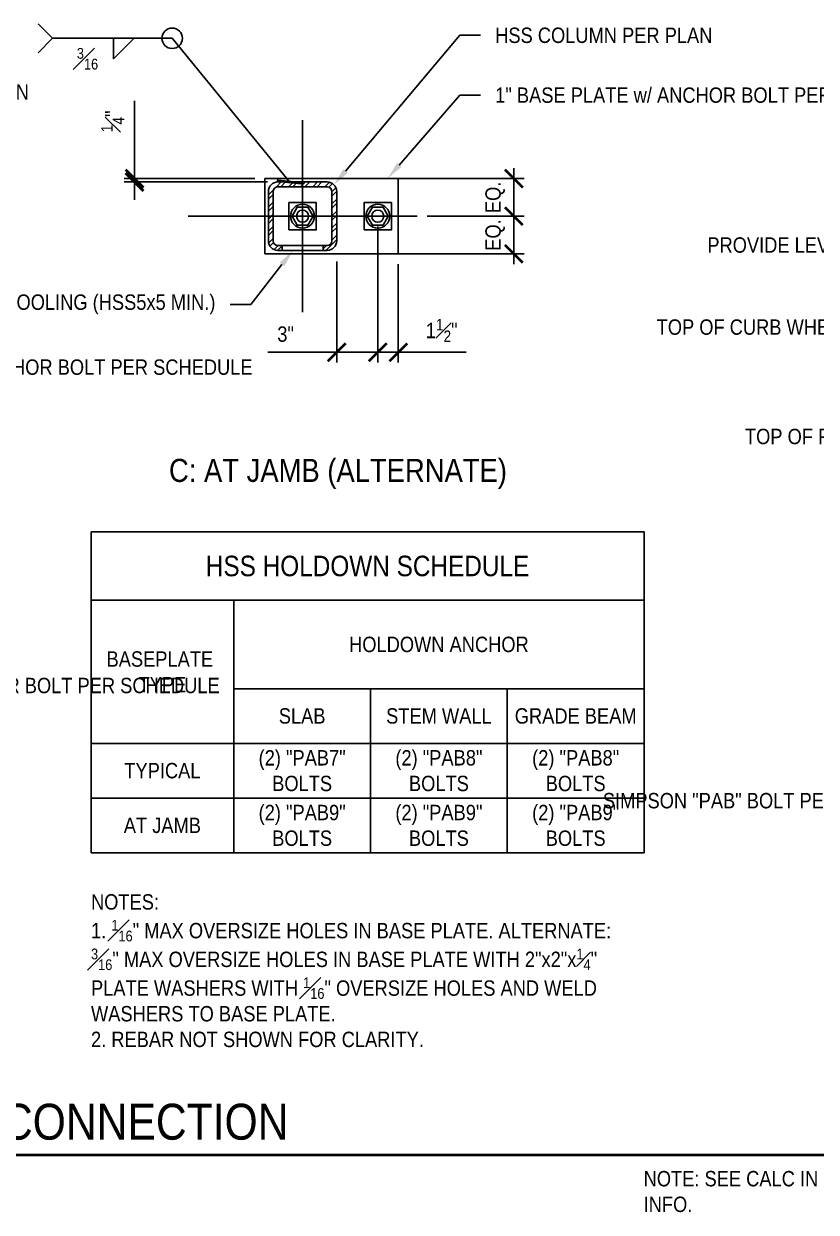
# Model space of a CAD drawing. Header units: inches. Extents: x -16404 to 14624, y -1591 to 16152.
# Drawn here: x 1417.2 to 1475.2, y 12296.3 to 12383.2 of the extents above; entities that cross this region are included whole.
import ezdxf
from ezdxf import colors
from ezdxf.entities.mleader import LeaderData, LeaderLine
from ezdxf.enums import TextEntityAlignment as Align
from ezdxf.math import Vec2, Vec3

# ---------------------------------------------------------------- set-up
doc = ezdxf.new("R2010")
doc.units = ezdxf.units.IN
doc.header["$LTSCALE"] = 24
doc.header["$MEASUREMENT"] = 0
doc.linetypes.add('CENTER4', pattern=[0.9975, 0.75, -0.06125, 0.125, -0.06125])
doc.layers.get('0').update_dxf_attribs({"linetype": 'CONTINUOUS'})
doc.layers.get('DefPoints').update_dxf_attribs({"color": 251, "linetype": 'CONTINUOUS'})
doc.layers.add('DESIGNER COMMENTS', color=221, linetype='CONTINUOUS', plot=False)
for name, color, linetype in [('S-ANNO-DIMS', 2, 'CONTINUOUS'), ('S-ANNO-NOTE', 4, 'CONTINUOUS'), ('S-SIMPSON', 2, 'CONTINUOUS'), ('S-STEEL', 4, 'CONTINUOUS')]:
    doc.layers.add(name, color=color, linetype=linetype)
doc.layers.add('S-HATCH1', color=1, linetype='CONTINUOUS', transparency=0.5)
doc.styles.add('Arial', font='arial.ttf', dxfattribs={"width": 0.85})
doc.dimstyles.new('DIM-12$0', dxfattribs={"dimscale": 12, "dimtxt": 0.09375, "dimasz": 0.109375, "dimexe": 0.0625, "dimexo": 0.0625, "dimgap": 0.0625, "dimtad": 1, "dimdec": 4, "dimzin": 11, "dimdsep": 46, "dimlunit": 4, "dimtxsty": 'Arial', "dimblk": 'ARCHTICK', "dimblk1": 'ARCHTICK', "dimblk2": 'ARCHTICK', "dimsah": 1, "dimcen": 0.125, "dimdle": 0.0625, "dimclrd": 256, "dimclre": 256, "dimclrt": 4, "dimadec": 0, "dimazin": 0, "dimtfac": 0.75, "dimtdec": 4, "dimtofl": 0, "dimtmove": 0, "dimatfit": 3, "dimldrblk": 'ARCHTICK', "dimfxl": 1, "dimfrac": 1, "dimtolj": 1, "dimtzin": 11, "dimarcsym": 0})
doc.dimstyles.new('DIM-12$7', dxfattribs={"dimscale": 12, "dimtxt": 0.09375, "dimasz": 0.125, "dimexe": 0.0625, "dimexo": 0.0625, "dimgap": 0.0625, "dimtad": 1, "dimdec": 4, "dimzin": 11, "dimdsep": 46, "dimlunit": 4, "dimtxsty": 'Arial', "dimblk": 'ARCHTICK', "dimcen": 0.125, "dimclrd": 256, "dimclre": 256, "dimclrt": 4, "dimadec": 0, "dimazin": 0, "dimtfac": 0.75, "dimtdec": 4, "dimtofl": 0, "dimtmove": 0, "dimatfit": 3, "dimldrblk": 'ARCHTICK', "dimfxl": 1, "dimfrac": 1, "dimtolj": 1, "dimtzin": 11, "dimarcsym": 0})

# ---------------------------------------------------------------- blocks, each defined once
blk = doc.blocks.new('*U1993')
at = {"const_width": 0.188}
blk.add_lwpolyline([(4.5, 0), (267.627, 0)], dxfattribs=at)
at = {"style": 'Arial', "width": 0.85}
for tag, p in [('DWG_TITLE_1', (7.5, 6.188)), ('DWG_TITLE_2', (7.5, 2.438))]:
    blk.add_attdef(tag, text='', height=2.625, dxfattribs=at).set_placement(p, align=Align.MIDDLE_LEFT)
blk.add_attdef('#', text='', height=3, dxfattribs=at).set_placement((0, 0), align=Align.MIDDLE_CENTER)
blk.add_attdef('SCALE', text='', height=1.125, dxfattribs=at).set_placement((266.502, -1.125), align=Align.TOP_RIGHT)
blk = doc.blocks.new('*T2662')
at = {"layer": 'S-ANNO-NOTE', "color": 6, "lineweight": -2, "transparency": 16777216}
for p, q in [((0, 0), (40.439, 0)), ((0, 0), (0, -23.462)), ((40.439, 0), (40.439, -23.462)), ((0, -23.462), (40.439, -23.462))]:
    blk.add_line(p, q, dxfattribs=at)
at = {"layer": 'S-ANNO-NOTE', "color": 4, "lineweight": -2, "transparency": 16777216}
blk.add_line((0, -5), (10.439, -5), dxfattribs=at)
at = {"layer": 'S-ANNO-NOTE', "color": 4, "transparency": 16777216}
blk.add_line((10.439, -5), (40.439, -5), dxfattribs=at)
at = {"layer": 'S-ANNO-NOTE', "color": 2, "lineweight": -2, "transparency": 16777216}
for p, q in [((10.439, -5), (10.439, -23.462)), ((10.439, -11.462), (40.439, -11.462)), ((20.439, -11.462), (20.439, -23.462)), ((30.439, -11.462), (30.439, -23.462)), ((0, -15.462), (40.439, -15.462)), ((0, -19.462), (40.439, -19.462))]:
    blk.add_line(p, q, dxfattribs=at)
at = {"layer": 'S-ANNO-NOTE', "color": 4, "transparency": 16777216, "attachment_point": 5, "style": 'Arial'}
for s, insert, char_height, width in [('{\\C256;HSS HOLDOWN SCHEDULE}', (20.22, -2.5), 1.5, 39.68803), ('HOLDOWN ANCHOR', (25.439, -8.231), 1.125, 29.2487), ('{\\C256;BASEPLATE  TYPE}', (5.22, -10.231), 1.125, 9.68803), ('SLAB', (15.439, -13.462), 1.125, 9.2487), ('STEM WALL', (25.439, -13.462), 1.125, 9.2487), ('GRADE BEAM', (35.439, -13.462), 1.125, 9.2487), ('(2) "PAB7" BOLTS', (15.439, -17.462), 1.125, 9.2487), ('(2) "PAB8" BOLTS', (25.439, -17.462), 1.125, 9.2487), ('(2) "PAB8" BOLTS', (35.439, -17.462), 1.125, 9.2487), ('{\\C256;TYPICAL}', (5.22, -17.462), 1.125, 9.68803), ('(2) "PAB9" BOLTS', (15.439, -21.462), 1.125, 9.2487), ('(2) "PAB9" BOLTS', (25.439, -21.462), 1.125, 9.2487), ('(2) "PAB9" BOLTS', (35.439, -21.462), 1.125, 9.2487), ('{\\C256;AT JAMB}', (5.22, -21.462), 1.125, 9.68803)]:
    blk.add_mtext(s, dxfattribs=dict(at, insert=insert, char_height=char_height, width=width))
blk = doc.blocks.new('_ARCHTICK')
at = {"color": 0, "linetype": 'ByBlock', "const_width": 0.15}
blk.add_lwpolyline([(-0.5, -0.5), (0.5, 0.5)], dxfattribs=at)
blk = doc.blocks.new('*D2670')
at = {"layer": 'DefPoints', "color": 0, "transparency": 16777216}
for p in [(1443.092, 12369.143), (1444.592, 12366.393), (1443.092, 12359.189)]:
    blk.add_point(p, dxfattribs=at)
at = {"layer": 'S-ANNO-DIMS', "lineweight": -2, "transparency": 16777216}
for p, q in [((1443.092, 12368.393), (1443.092, 12358.439)), ((1444.592, 12365.643), (1444.592, 12358.439)), ((1443.092, 12359.189), (1445.342, 12359.189)), ((1444.592, 12359.189), (1449.551, 12359.189))]:
    blk.add_line(p, q, dxfattribs=at)
at = {"layer": 'S-ANNO-DIMS', "lineweight": -2, "transparency": 16777216, "xscale": 1.3125, "yscale": 1.3125, "zscale": 1.3125, "rotation": 180}
blk.add_blockref('_ARCHTICK', (1443.092, 12359.189), dxfattribs=at)
at = {"layer": 'S-ANNO-DIMS', "lineweight": -2, "transparency": 16777216, "xscale": 1.3125, "yscale": 1.3125, "zscale": 1.3125}
blk.add_blockref('_ARCHTICK', (1444.592, 12359.189), dxfattribs=at)
at = {"layer": 'S-ANNO-DIMS', "color": 4, "transparency": 16777216, "insert": (1447.762, 12360.786), "char_height": 1.125, "attachment_point": 5, "style": 'Arial'}
blk.add_mtext('\\A1;1{\\H0.75x;\\S1#2;}"', dxfattribs=at)
blk = doc.blocks.new('*D2671')
at = {"layer": 'DefPoints', "color": 0, "transparency": 16777216}
for p in [(1445.961, 12369.143), (1443.099, 12366.393), (1453.041, 12366.393)]:
    blk.add_point(p, dxfattribs=at)
at = {"layer": 'S-ANNO-DIMS', "lineweight": -2, "transparency": 16777216}
for p, q in [((1453.041, 12369.893), (1453.041, 12365.643)), ((1446.711, 12369.143), (1453.791, 12369.143)), ((1443.849, 12366.393), (1453.791, 12366.393))]:
    blk.add_line(p, q, dxfattribs=at)
at = {"layer": 'S-ANNO-DIMS', "lineweight": -2, "transparency": 16777216, "xscale": 1.3125, "yscale": 1.3125, "zscale": 1.3125}
for p, rotation in [((1453.041, 12369.143), 90), ((1453.041, 12366.393), 270)]:
    blk.add_blockref('_ARCHTICK', p, dxfattribs=dict(at, rotation=rotation))
at = {"layer": 'S-ANNO-DIMS', "color": 4, "transparency": 16777216, "insert": (1451.675, 12367.768), "char_height": 1.125, "attachment_point": 5, "rotation": 90, "style": 'Arial'}
blk.add_mtext('\\A1;EQ.', dxfattribs=at)
blk = doc.blocks.new('*D2672')
at = {"layer": 'DefPoints', "color": 0, "transparency": 16777216}
for p in [(1443.099, 12371.893), (1453.041, 12371.893), (1445.961, 12369.143)]:
    blk.add_point(p, dxfattribs=at)
at = {"layer": 'S-ANNO-DIMS', "lineweight": -2, "transparency": 16777216}
for p, q in [((1453.041, 12368.393), (1453.041, 12372.643)), ((1443.849, 12371.893), (1453.791, 12371.893)), ((1446.711, 12369.143), (1453.791, 12369.143))]:
    blk.add_line(p, q, dxfattribs=at)
at = {"layer": 'S-ANNO-DIMS', "lineweight": -2, "transparency": 16777216, "xscale": 1.3125, "yscale": 1.3125, "zscale": 1.3125}
for p, rotation in [((1453.041, 12371.893), 90), ((1453.041, 12369.143), 270)]:
    blk.add_blockref('_ARCHTICK', p, dxfattribs=dict(at, rotation=rotation))
at = {"layer": 'S-ANNO-DIMS', "color": 4, "transparency": 16777216, "insert": (1451.675, 12370.518), "char_height": 1.125, "attachment_point": 5, "rotation": 90, "style": 'Arial'}
blk.add_mtext('\\A1;EQ.', dxfattribs=at)
blk = doc.blocks.new('*D2673')
at = {"layer": 'DefPoints', "color": 0, "transparency": 16777216}
for p in [(1425.307, 12371.643), (1434.842, 12371.893), (1435.79, 12371.643)]:
    blk.add_point(p, dxfattribs=at)
at = {"layer": 'S-ANNO-DIMS', "lineweight": -2, "transparency": 16777216}
for p, q in [((1425.307, 12371.893), (1425.307, 12377.575)), ((1434.092, 12371.893), (1424.557, 12371.893)), ((1435.04, 12371.643), (1424.557, 12371.643)), ((1425.307, 12371.643), (1425.307, 12370.33))]:
    blk.add_line(p, q, dxfattribs=at)
at = {"layer": 'S-ANNO-DIMS', "lineweight": -2, "transparency": 16777216, "xscale": 1.3125, "yscale": 1.3125, "zscale": 1.3125}
for p, rotation in [((1425.307, 12371.893), 270), ((1425.307, 12371.643), 90)]:
    blk.add_blockref('_ARCHTICK', p, dxfattribs=dict(at, rotation=rotation))
at = {"layer": 'S-ANNO-DIMS', "color": 4, "transparency": 16777216, "insert": (1423.711, 12376.074), "char_height": 1.125, "attachment_point": 5, "rotation": 90, "style": 'Arial'}
blk.add_mtext('\\A1;{\\H0.75x;\\S1#4;}"', dxfattribs=at)
blk = doc.blocks.new('*U3377')
blk.add_lwpolyline([(-0.383, 0.663), (-0.766, 0), (-0.383, -0.663), (0.383, -0.663), (0.766, 0), (0.383, 0.663)], close=True)
for radius in [0.875, 0.438]:
    blk.add_circle((0, 0), radius)
blk = doc.blocks.new('*D2674')
at = {"layer": 'DefPoints', "color": 0, "transparency": 16777216}
for p in [(1443.092, 12369.143), (1440.092, 12366.591), (1443.092, 12359.189)]:
    blk.add_point(p, dxfattribs=at)
at = {"layer": 'S-ANNO-DIMS', "lineweight": -2, "transparency": 16777216}
for p, q in [((1443.092, 12368.393), (1443.092, 12358.439)), ((1440.092, 12365.841), (1440.092, 12358.439)), ((1440.092, 12359.189), (1435.053, 12359.189)), ((1443.092, 12359.189), (1439.342, 12359.189))]:
    blk.add_line(p, q, dxfattribs=at)
at = {"layer": 'S-ANNO-DIMS', "lineweight": -2, "transparency": 16777216, "xscale": 1.3125, "yscale": 1.3125, "zscale": 1.3125, "rotation": 180}
blk.add_blockref('_ARCHTICK', (1440.092, 12359.189), dxfattribs=at)
at = {"layer": 'S-ANNO-DIMS', "lineweight": -2, "transparency": 16777216, "xscale": 1.3125, "yscale": 1.3125, "zscale": 1.3125}
blk.add_blockref('_ARCHTICK', (1443.092, 12359.189), dxfattribs=at)
at = {"layer": 'S-ANNO-DIMS', "color": 4, "transparency": 16777216, "insert": (1436.353, 12360.513), "char_height": 1.125, "attachment_point": 5, "style": 'Arial'}
blk.add_mtext('\\A1;3"', dxfattribs=at)

msp = doc.modelspace()

# ---------------------------------------------------------------- hatches: boundary and pattern name
at = {"layer": 'S-HATCH1'}
h = msp.add_hatch(dxfattribs=at)
h.set_pattern_fill('STEEL', color=256, scale=5, style=0)
h.set_pattern_definition([(45, (603.24933, 11769.23816), (-0.44194174, 0.44194174), []), (45, (603.24933, 11769.55066), (-0.44194174, 0.44194174), [])])
edge = h.paths.add_edge_path(flags=16)
edge.add_line((1435.7896, 12366.99179), (1439.3936, 12366.99179))
edge.add_arc((1439.3936, 12367.34079), 0.349, 270, 360)
edge.add_line((1439.7426, 12367.34079), (1439.7426, 12370.94479))
edge.add_arc((1439.3936, 12370.94479), 0.349, 360, 450)
edge.add_line((1439.3936, 12371.29379), (1435.7896, 12371.29379))
edge.add_arc((1435.7896, 12370.94479), 0.349, 90, 180)
edge.add_line((1435.4406, 12370.94479), (1435.4406, 12367.34079))
edge.add_arc((1435.7896, 12367.34079), 0.349, 180, 270)
edge = h.paths.add_edge_path()
edge.add_line((1439.0916, 12366.99179), (1439.0916, 12366.64279))
edge.add_line((1439.0916, 12366.64279), (1439.3936, 12366.64279))
edge.add_arc((1439.3936, 12367.34079), 0.698, 270, 360)
edge.add_line((1440.0916, 12367.34079), (1440.0916, 12370.94479))
edge.add_arc((1439.3936, 12370.94479), 0.698, 0, 90)
edge.add_line((1439.3936, 12371.64279), (1435.7896, 12371.64279))
edge.add_arc((1435.7896, 12370.94479), 0.698, 90, 180)
edge.add_line((1435.0916, 12370.94479), (1435.0916, 12367.34079))
edge.add_arc((1435.7896, 12367.34079), 0.698, 180, 270)
edge.add_line((1435.7896, 12366.64279), (1436.0916, 12366.64279))
edge.add_line((1436.0916, 12366.64279), (1436.0916, 12366.99179))
edge.add_line((1436.0916, 12366.99179), (1439.0916, 12366.99179))

# ---------------------------------------------------------------- linework, layer by layer
at = {"layer": 'S-ANNO-NOTE', "color": 1, "linetype": 'CENTER4'}
for p, q in [((1437.5916, 12362.11588), (1437.5916, 12376.1697)), ((1429.22258, 12369.14279), (1445.96061, 12369.14279))]:
    msp.add_line(p, q, dxfattribs=at)
at = {"layer": 'S-ANNO-NOTE'}
for points in [[(1418.25413, 12381.09034), (1419.31479, 12382.151), (1418.25413, 12383.21166)], [(1423.76907, 12382.151), (1423.76907, 12380.651), (1425.26907, 12382.151)]]:
    msp.add_lwpolyline(points, dxfattribs=at)
msp.add_circle((1428.06011, 12382.151), 0.75, dxfattribs=at)
at = {"layer": 'S-SIMPSON'}
for points in [[(1436.5916, 12368.14279), (1438.5916, 12368.14279), (1438.5916, 12370.14279), (1436.5916, 12370.14279)], [(1442.0916, 12368.14279), (1444.0916, 12368.14279), (1444.0916, 12370.14279), (1442.0916, 12370.14279)]]:
    msp.add_lwpolyline(points, close=True, dxfattribs=at)
at = {"layer": 'S-STEEL'}
for points in [[(1434.8416, 12371.89279), (1444.5916, 12371.89279), (1444.5916, 12366.39279), (1434.8416, 12366.39279)], [(1436.0916, 12366.99179), (1436.0916, 12366.64279), (1439.0916, 12366.64279), (1439.0916, 12366.99179)]]:
    msp.add_lwpolyline(points, close=True, dxfattribs=at)
for points in [[(1435.7896, 12366.64279), (1439.3936, 12366.64279, 0.41421356), (1440.0916, 12367.34079), (1440.0916, 12370.94479, 0.41421356), (1439.3936, 12371.64279), (1435.7896, 12371.64279, 0.41421356), (1435.0916, 12370.94479), (1435.0916, 12367.34079, 0.41421356)], [(1435.7896, 12366.99179), (1439.3936, 12366.99179, 0.41421356), (1439.7426, 12367.34079), (1439.7426, 12370.94479, 0.41421356), (1439.3936, 12371.29379), (1435.7896, 12371.29379, 0.41421356), (1435.4406, 12370.94479), (1435.4406, 12367.34079, 0.41421356)]]:
    msp.add_lwpolyline(points, format="xyb", close=True, dxfattribs=at)

# ---------------------------------------------------------------- block references
msp.add_blockref('*T2662', (1422.12355, 12346.05697))
at = {"layer": 'S-ANNO-NOTE'}
ref = msp.add_blockref('*U1993', (1369.32345, 12300.49484), dxfattribs=at)
ref.add_attrib('DWG_TITLE_2', 'HSS COLUMN HOLDOWN CONNECTION', dxfattribs={"layer": '0', "height": 2.625, "style": 'Arial', "width": 0.85}).set_placement((1376.82345, 12302.93234), align=Align.MIDDLE_LEFT)
at = {"layer": 'S-SIMPSON'}
for p in [(1437.5916, 12369.14279), (1443.0916, 12369.14279)]:
    msp.add_blockref('*U3377', p, dxfattribs=at)

# ---------------------------------------------------------------- texts
at = {"layer": 'DESIGNER COMMENTS', "insert": (1462.53255, 12299.33071), "char_height": 1.125, "width": 43.9373904, "attachment_point": 1, "style": 'Arial'}
msp.add_mtext('NOTE: SEE CALC IN FOUNDATION CALC FOLDER FOR ADDITIONAL INFO.', dxfattribs=at)
at = {"layer": 'S-ANNO-NOTE', "color": 4, "insert": (1421.08832, 12381.44151), "char_height": 1.125, "width": 2.0903287, "attachment_point": 1, "style": 'Arial'}
msp.add_mtext('\\A1;{\\H0.7x;\\S3#16;}', dxfattribs=at)
at = {"layer": 'S-ANNO-NOTE', "color": 6, "insert": (1440.18157, 12350.30171), "char_height": 1.6875, "width": 33.3125, "attachment_point": 5, "style": 'Arial'}
msp.add_mtext('\\A1;C: AT JAMB (ALTERNATE)', dxfattribs=at)
at = {"layer": 'S-ANNO-NOTE', "insert": (1422.12355, 12308.3745), "char_height": 1.125, "width": 39.1054688, "attachment_point": 7, "style": 'Arial'}
msp.add_mtext('\\A1;NOTES:\\P1. {\\H0.7x;\\S1#16;}" MAX OVERSIZE HOLES IN BASE PLATE. ALTERNATE: {\\H0.7x;\\S3#16;\\H1.4286x;" MAX OVERSIZE HOLES IN BASE PLATE WITH 2"x2"x\\H0.7x;\\S1#4;\\H1.4286x;" PLATE WASHERS WITH \\H0.7x;\\S1#16;\\H1.4286x;" OVERSIZE HOLES AND WELD WASHERS TO BASE PLATE\\H0.99996x;.\\P2. REBAR NOT SHOWN FOR CLARITY. }', dxfattribs=at)

# ---------------------------------------------------------------- dimensions: what is measured, and where the dimension line sits
at = {"layer": 'S-ANNO-DIMS'}
for base, p1, p2, angle, picture, middle in [((1425.30692, 12371.64279), (1434.8416, 12371.89279), (1435.7896, 12371.64279), 90, '*D2673', (1425.30692, 12376.07437)), ((1443.0916, 12359.18864), (1444.5916, 12366.39279), (1443.0916, 12369.14279), 180, '*D2670', (1447.76236, 12359.18864))]:
    dim = msp.add_linear_dim(base=base, p1=p1, p2=p2, angle=angle, dimstyle='DIM-12$0', dxfattribs=at)
    dim.commit()
    dim.dimension.update_dxf_attribs({"geometry": picture, "text_midpoint": middle, "dimtype": 160})
for base, p2, angle, picture, middle in [((1453.04092, 12371.89279), (1443.09929, 12371.89279), 90, '*D2672', (1453.04092, 12370.51779)), ((1453.04092, 12366.39279), (1443.09929, 12366.39279), 270, '*D2671', (1453.04092, 12367.76779))]:
    dim = msp.add_linear_dim(base=base, p1=(1445.96061, 12369.14279), p2=p2, angle=angle, text='EQ.', dimstyle='DIM-12$0', dxfattribs=at)
    dim.commit()
    dim.dimension.update_dxf_attribs({"geometry": picture, "text_midpoint": middle, "dimtype": 160})
dim = msp.add_linear_dim(base=(1443.0916, 12359.18864), p1=(1440.0916, 12366.59079), p2=(1443.0916, 12369.14279), dimstyle='DIM-12$0', dxfattribs=at)
dim.commit()
dim.dimension.update_dxf_attribs({"geometry": '*D2674', "text_midpoint": (1436.35253, 12359.18864), "dimtype": 160})

# ---------------------------------------------------------------- leaders
at = {"layer": 'S-ANNO-NOTE'}
msp.add_leader([(1436.63304, 12371.64279), (1428.06011, 12382.151), (1419.31479, 12382.151)], dimstyle='DIM-12$7', override={"dimasz": 0.109375, "dimclrd": 2}, dxfattribs=at)
ml = msp.add_multileader_mtext('Standard', dxfattribs=at)
ml.set_content('HSS COLUMN PER PLAN', color=4, style='Arial')
ml.set_leader_properties(color=2)
ml.build(insert=Vec2(0, 0))
ml.multileader.update_dxf_attribs({"dogleg_length": 0.36, "arrow_head_size": 1.3125, "scale": 12})
ctx = ml.context
ctx.base_point, ctx.scale, ctx.char_height, ctx.arrow_head_size, ctx.landing_gap_size, ctx.plane_origin = Vec3(1450.59707, 12382.3689), 12, 1.125, 1.3125, 1.08, Vec3(1405.39028, 12680.70372)
notes = []
notes.append((ctx, [(0, (1, 1, 0), (1449.09707, 12382.3689), (1, 0), 1.5, [(0, [(1439.88716, 12371.43835)], 0, [])])]))
ctx.mtext.insert, ctx.mtext.width, ctx.mtext.flow_direction = Vec3(1451.67707, 12382.9314), 12.8694768, 5
ml = msp.add_multileader_mtext('Standard', dxfattribs=at)
ml.set_content('HSS COLUMN PER PLAN', color=4, style='Arial')
ml.set_leader_properties(color=2)
ml.build(insert=Vec2(0, 0))
ml.multileader.update_dxf_attribs({"dogleg_length": 0.36, "arrow_head_size": 1.3125, "scale": 12})
ctx = ml.context
ctx.base_point, ctx.scale, ctx.char_height, ctx.arrow_head_size, ctx.landing_gap_size, ctx.plane_origin = Vec3(1400.61607, 12378.23303), 12, 1.125, 1.3125, 1.08, Vec3(1355.40929, 12676.56785)
notes.append((ctx, [(0, (1, 1, 0), (1399.11607, 12378.23303), (1, 0), 1.5, [(0, [(1389.26206, 12367.50692)], 0, [])])]))
ctx.mtext.insert, ctx.mtext.width, ctx.mtext.flow_direction = Vec3(1401.69607, 12378.79553), 13.8708029, 5
ml = msp.add_multileader_mtext('Standard', dxfattribs=at)
ml.set_content('\\A1;1" BASE PLATE w/ ANCHOR BOLT PER SCHEDULE', color=4, style='Arial')
ml.set_leader_properties(color=2)
ml.build(insert=Vec2(0, 0))
ml.multileader.update_dxf_attribs({"dogleg_length": 0.36, "arrow_head_size": 1.3125, "scale": 12})
ctx = ml.context
ctx.base_point, ctx.scale, ctx.char_height, ctx.arrow_head_size, ctx.landing_gap_size, ctx.plane_origin = Vec3(1450.59707, 12377.98413), 12, 1.125, 1.3125, 1.08, Vec3(1405.39028, 12676.31895)
notes.append((ctx, [(0, (1, 1, 0), (1449.09707, 12377.98413), (1, 0), 1.5, [(0, [(1443.80315, 12371.89279)], 0, [])])]))
ctx.mtext.insert, ctx.mtext.width, ctx.mtext.flow_direction = Vec3(1451.67707, 12378.55622), 16.3789827, 5
ml = msp.add_multileader_mtext('Standard', dxfattribs=at)
ml.set_content('\\A1;PROVIDE LEVELING NUTS', color=4, style='Arial')
ml.set_leader_properties(color=2)
ml.build(insert=Vec2(0, 0))
ml.multileader.update_dxf_attribs({"dogleg_length": 0.36, "arrow_head_size": 1.3125, "scale": 12})
ctx = ml.context
ctx.base_point, ctx.scale, ctx.char_height, ctx.arrow_head_size, ctx.landing_gap_size, ctx.plane_origin = Vec3(1466.28099, 12367.02576), 12, 1.125, 1.3125, 1.08, Vec3(1519.60188, 12657.2975)
ctx.text_align_type = 2
notes.append((ctx, [(0, (1, 1, 0), (1486.69363, 12367.02576), (-1, 0), 1.5, [(0, [(1495.88468, 12351.25227)], 0, [])])]))
ctx.mtext.insert, ctx.mtext.width, ctx.mtext.alignment, ctx.mtext.flow_direction = Vec3(1484.11363, 12367.59785), 17.9580245, 3, 5
ml = msp.add_multileader_mtext('Standard', dxfattribs=at)
ml.set_content('3"x3" ACCESS HOLE CENTERED ON HSS. LOCATE ACCESS HOLE AT ELEVATION REQ\'D FOR TOOLING (HSS5x5 MIN.)', color=4, style='Arial')
ml.set_leader_properties(color=2)
ml.build(insert=Vec2(0, 0))
ml.multileader.update_dxf_attribs({"dogleg_length": 0.36, "arrow_head_size": 1.3125, "scale": 12})
ctx = ml.context
ctx.base_point, ctx.scale, ctx.char_height, ctx.arrow_head_size, ctx.landing_gap_size, ctx.plane_origin = Vec3(1416.64275, 12362.69154), 12, 1.125, 1.3125, 1.08, Vec3(1477.50988, 12661.02636)
ctx.text_align_type = 2
notes.append((ctx, [(0, (1, 1, 0), (1433.8031, 12362.69154), (-1, 0), 1.5, [(0, [(1436.89736, 12366.64279)], 0, [])])]))
ctx.mtext.insert, ctx.mtext.width, ctx.mtext.alignment, ctx.mtext.flow_direction = Vec3(1431.2231, 12363.41941), 13.898997, 3, 5
ml = msp.add_multileader_mtext('Standard', dxfattribs=at)
ml.set_content('\\A1;1" BASE PLATE w/ ANCHOR BOLT PER SCHEDULE', color=4, style='Arial')
ml.set_leader_properties(color=2)
ml.build(insert=Vec2(0, 0))
ml.multileader.update_dxf_attribs({"dogleg_length": 0.36, "arrow_head_size": 1.3125, "scale": 12})
ctx = ml.context
ctx.base_point, ctx.scale, ctx.char_height, ctx.arrow_head_size, ctx.landing_gap_size, ctx.plane_origin = Vec3(1400.61607, 12358.09758), 12, 1.125, 1.3125, 1.08, Vec3(1355.40929, 12672.18307)
notes.append((ctx, [(0, (1, 1, 0), (1399.11607, 12358.09758), (1, 0), 1.5, [(0, [(1393.47519, 12362.25692)], 0, [])])]))
ctx.mtext.insert, ctx.mtext.width, ctx.mtext.flow_direction = Vec3(1401.69607, 12358.66968), 15.3197972, 5
ml = msp.add_multileader_mtext('Standard', dxfattribs=at)
ml.set_content('\\A1;TOP OF CURB WHERE OCCURS', color=4, style='Arial')
ml.set_leader_properties(color=2)
ml.build(insert=Vec2(0, 0))
ml.multileader.update_dxf_attribs({"dogleg_length": 0.36, "arrow_head_size": 1.3125, "scale": 12})
ctx = ml.context
ctx.base_point, ctx.scale, ctx.char_height, ctx.arrow_head_size, ctx.landing_gap_size, ctx.plane_origin = Vec3(1468.66444, 12361.02576), 12, 1.125, 1.3125, 1.08, Vec3(1519.60188, 12651.6583)
ctx.text_align_type = 2
notes.append((ctx, [(0, (1, 1, 0), (1486.69363, 12361.02576), (-1, 0), 1.5, [(0, [(1492.1607, 12350.05697)], 0, [])])]))
ctx.mtext.insert, ctx.mtext.width, ctx.mtext.alignment, ctx.mtext.flow_direction = Vec3(1484.11363, 12361.59785), 17.9580245, 3, 5
ml = msp.add_multileader_mtext('Standard', dxfattribs=at)
ml.set_content('\\A1;TOP OF FOUNDATION', color=4, style='Arial')
ml.set_leader_properties(color=2)
ml.build(insert=Vec2(0, 0))
ml.multileader.update_dxf_attribs({"dogleg_length": 0.36, "arrow_head_size": 1.3125, "scale": 12})
ctx = ml.context
ctx.base_point, ctx.scale, ctx.char_height, ctx.arrow_head_size, ctx.landing_gap_size, ctx.plane_origin = Vec3(1468.99971, 12353.02576), 12, 1.125, 1.3125, 1.08, Vec3(1519.60188, 12645.53108)
ctx.text_align_type = 2
notes.append((ctx, [(0, (1, 1, 0), (1486.69363, 12353.02576), (-1, 0), 1.5, [(0, [(1491.17384, 12346.92461)], 0, [])])]))
ctx.mtext.insert, ctx.mtext.width, ctx.mtext.alignment, ctx.mtext.flow_direction = Vec3(1484.11363, 12353.59785), 24.2290445, 3, 5
ml = msp.add_multileader_mtext('Standard', dxfattribs=at)
ml.set_content('\\A1;SIMPSON "PAB" BOLT PER SCHEDULE', color=4, style='Arial')
ml.set_leader_properties(color=2)
ml.build(insert=Vec2(0, 0))
ml.multileader.update_dxf_attribs({"dogleg_length": 0.36, "arrow_head_size": 1.3125, "scale": 12})
ctx = ml.context
ctx.base_point, ctx.scale, ctx.char_height, ctx.arrow_head_size, ctx.landing_gap_size, ctx.plane_origin = Vec3(1469.31823, 12326.39793), 12, 1.125, 1.3125, 1.08, Vec3(1531.27671, 12624.8865)
ctx.text_align_type = 2
notes.append((ctx, [(0, (1, 1, 0), (1486.90517, 12326.39793), (-1, 0), 1.5, [(0, [(1496.27267, 12343.33979)], 0, [])])]))
ctx.mtext.insert, ctx.mtext.width, ctx.mtext.alignment, ctx.mtext.flow_direction = Vec3(1484.32517, 12326.97002), 16.2478948, 3, 5
ml = msp.add_multileader_mtext('Standard', dxfattribs=at)
ml.set_content('PROVIDE (3) #4 OR (5) #3 STIRRUPS WITHIN 18" OF ANCHOR BOLT ON EACH SIDE', color=4, style='Arial')
ml.set_leader_properties(color=2)
ml.build(insert=Vec2(0, 0))
ml.multileader.update_dxf_attribs({"dogleg_length": 0.125, "arrow_head_size": 1.3125, "scale": 12})
ctx = ml.context
ctx.base_point, ctx.scale, ctx.char_height, ctx.arrow_head_size, ctx.landing_gap_size, ctx.plane_origin = Vec3(1574.92938, 12342.03773), 12, 1.125, 1.3125, 1.08, Vec3(1581.26989, 12638.48764)
ctx.text_align_type = 2
notes.append((ctx, [(1, (1, 1, 0), (1594.89977, 12342.03773), (-1, 0), 1.5, [(0, [(1600.80815, 12338.25871)], 0, [])])]))
ctx.mtext.insert, ctx.mtext.width, ctx.mtext.alignment, ctx.mtext.flow_direction = Vec3(1592.31977, 12342.60982), 16.3085172, 3, 5
ml = msp.add_multileader_mtext('Standard', dxfattribs=at)
ml.set_content('HSS COLUMN PER PLAN', color=4, style='Arial')
ml.set_leader_properties(color=2)
ml.build(insert=Vec2(0, 0))
ml.multileader.update_dxf_attribs({"dogleg_length": 0.36, "arrow_head_size": 1.3125, "scale": 12})
ctx = ml.context
ctx.base_point, ctx.scale, ctx.char_height, ctx.arrow_head_size, ctx.landing_gap_size, ctx.plane_origin = Vec3(1398.20822, 12339.20285), 12, 1.125, 1.3125, 1.08, Vec3(1353.00143, 12637.53767)
notes.append((ctx, [(0, (1, 1, 0), (1396.70822, 12339.20285), (1, 0), 1.5, [(0, [(1387.49831, 12328.2723)], 0, [])])]))
ctx.mtext.insert, ctx.mtext.width, ctx.mtext.flow_direction = Vec3(1399.28822, 12339.76535), 12.8694768, 5
ml = msp.add_multileader_mtext('Standard', dxfattribs=at)
ml.set_content('\\A1;1" BASE PLATE w/ ANCHOR BOLT PER SCHEDULE', color=4, style='Arial')
ml.set_leader_properties(color=2)
ml.build(insert=Vec2(0, 0))
ml.multileader.update_dxf_attribs({"dogleg_length": 0.36, "arrow_head_size": 1.3125, "scale": 12})
ctx = ml.context
ctx.base_point, ctx.scale, ctx.char_height, ctx.arrow_head_size, ctx.landing_gap_size, ctx.plane_origin = Vec3(1398.20822, 12334.81807), 12, 1.125, 1.3125, 1.08, Vec3(1353.00143, 12633.1529)
notes.append((ctx, [(0, (1, 1, 0), (1396.70822, 12334.81807), (1, 0), 1.5, [(0, [(1391.41431, 12328.72674)], 0, [])])]))
ctx.mtext.insert, ctx.mtext.width, ctx.mtext.flow_direction = Vec3(1399.28822, 12335.39017), 16.3789827, 5
for ctx, leaders in notes:
    for number, flags, end, landing, length, lines in leaders:
        leader = LeaderData()
        leader.index, (leader.has_last_leader_line, leader.has_dogleg_vector, leader.attachment_direction) = number, flags
        leader.last_leader_point, leader.dogleg_vector, leader.dogleg_length = Vec3(end), Vec3(landing), length
        for number, points, colour, breaks in lines:
            line = LeaderLine()
            line.index, line.vertices, line.color, line.breaks = number, Vec3.list(points), colors.encode_raw_color(colour), breaks
            leader.lines.append(line)
        ctx.leaders.append(leader)

doc.saveas('drawing.dxf')
